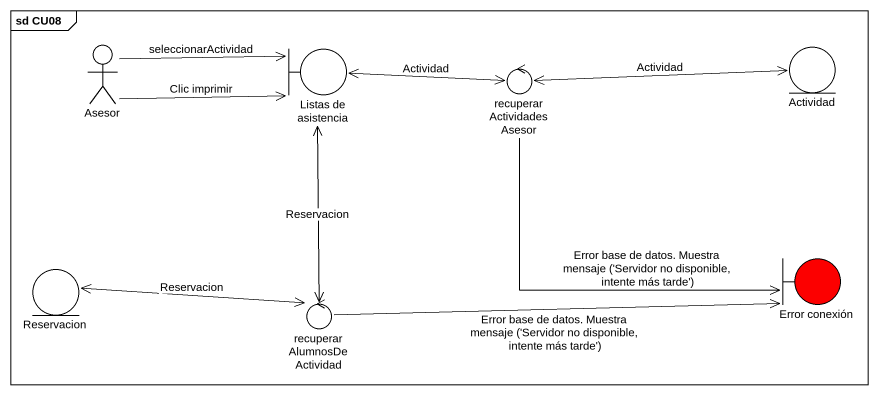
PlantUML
@startuml
mainframe sd CU08
actor Asesor
boundary "Listas de asistencia" as Listas_de_asistencia
entity Actividad
control recuperarActividadesAsesor
entity Reservacion
boundary "Error conexión" as Error_conexión #FC0000
control recuperarAlumnosDeActividad
Asesor -right-> Listas_de_asistencia : seleccionarActividad
Asesor -right-> Listas_de_asistencia : Clic imprimir
Listas_de_asistencia <-right-> recuperarActividadesAsesor : Actividad
Listas_de_asistencia <--> recuperarAlumnosDeActividad : Reservacion
Actividad <-left-> recuperarActividadesAsesor : Actividad
recuperarActividadesAsesor --> Error_conexión : Error base de datos. Muestra mensaje ('Servidor no disponible, intente más tarde')
Error_conexión <-left- recuperarAlumnosDeActividad : Error base de datos. Muestra mensaje ('Servidor no disponible, intente más tarde')
recuperarAlumnosDeActividad <-left-> Reservacion : Reservacion
@enduml
